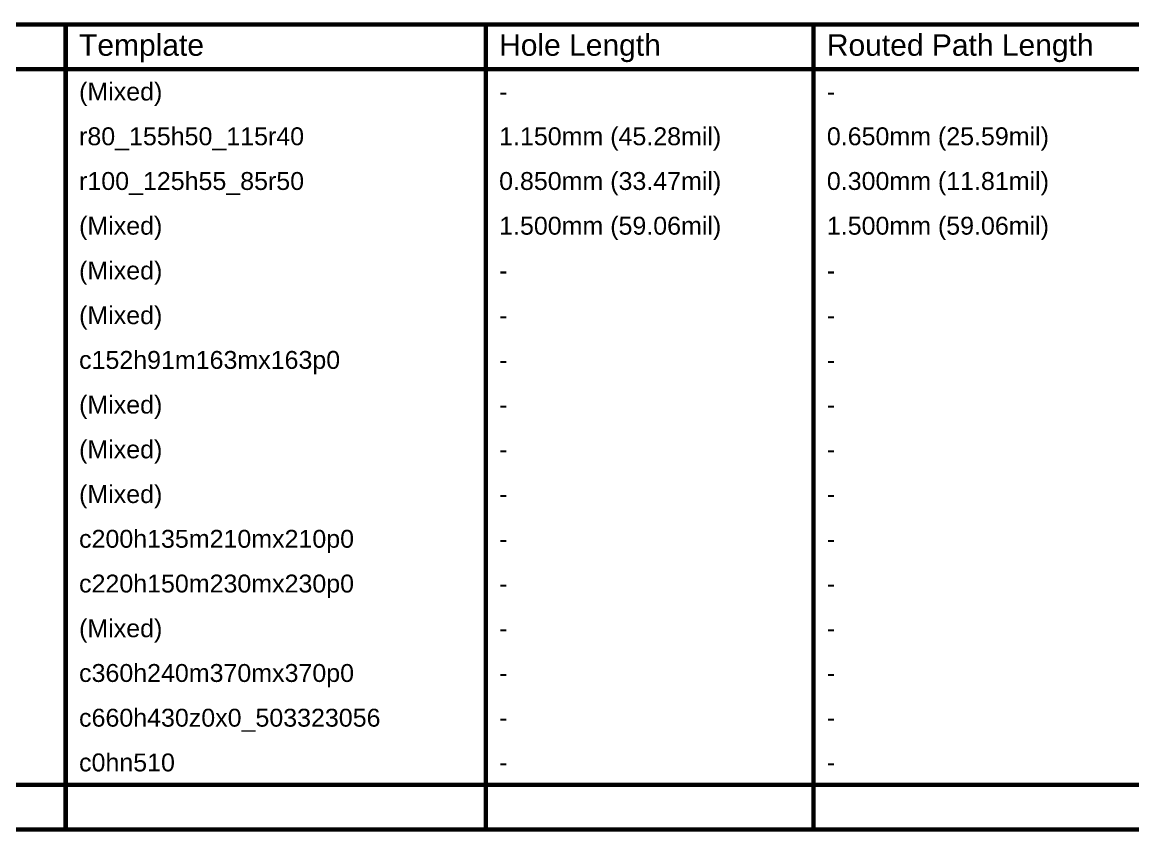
# Model space of a CAD drawing. Header units: inches. Extents: x -36 to 349, y -11 to 240.
# Drawn here: x 122.5 to 217.1, y 171 to 239.9 of the extents above; entities that cross this region are included whole.
import ezdxf

# ---------------------------------------------------------------- set-up
doc = ezdxf.new("R2010")
doc.units = ezdxf.units.IN
doc.layers.add('Drill Drawing', color=1, linetype='Continuous')
doc.styles.add('Arial', font='', dxfattribs={"height": 0.2})
doc.styles.get('Arial').set_extended_font_data('Arial')

msp = doc.modelspace()

# ---------------------------------------------------------------- linework, layer by layer
at = {"layer": 'Drill Drawing'}
for points in [[(-35.77, 239.751, 0.381, 0.381, 0), (225.523, 239.751, 0.381, 0.381, 0)], [(126.162, 171.171, 0.381, 0.381, 0), (126.162, 239.751, 0.381, 0.381, 0)], [(161.965, 171.171, 0.381, 0.381, 0), (161.965, 239.751, 0.381, 0.381, 0)], [(189.897, 171.171, 0.381, 0.381, 0), (189.897, 239.751, 0.381, 0.381, 0)], [(-35.77, 235.941, 0.381, 0.381, 0), (225.523, 235.941, 0.381, 0.381, 0)], [(-35.77, 174.981, 0.381, 0.381, 0), (225.523, 174.981, 0.381, 0.381, 0)], [(-35.77, 171.171, 0.381, 0.381, 0), (225.523, 171.171, 0.381, 0.381, 0)]]:
    msp.add_lwpolyline(points, format="xyseb", dxfattribs=at)
for points in [[(126.067, 239.751, 0.191, 0.191, 1), (126.257, 239.751, 0.191, 0.191, 1)], [(161.87, 239.751, 0.191, 0.191, 1), (162.06, 239.751, 0.191, 0.191, 1)], [(189.802, 239.751, 0.191, 0.191, 1), (189.992, 239.751, 0.191, 0.191, 1)], [(126.067, 171.171, 0.191, 0.191, 1), (126.257, 171.171, 0.191, 0.191, 1)], [(161.87, 171.171, 0.191, 0.191, 1), (162.06, 171.171, 0.191, 0.191, 1)], [(189.802, 171.171, 0.191, 0.191, 1), (189.992, 171.171, 0.191, 0.191, 1)]]:
    msp.add_lwpolyline(points, format="xyseb", close=True, dxfattribs=at)

# ---------------------------------------------------------------- texts
at = {"layer": 'Drill Drawing', "style": 'Arial'}
for s, height, p in [('Template', 1.8288, (127.305, 237.084)), ('Hole Length', 1.8288, (163.108, 237.084)), ('Routed Path Length', 1.8288, (191.04, 237.084)), ('(Mixed)', 1.524, (127.305, 233.274)), ('-', 1.524, (163.108, 233.274)), ('-', 1.524, (191.04, 233.274)), ('r80_155h50_115r40', 1.524, (127.305, 229.464)), ('1.150mm (45.28mil)', 1.524, (163.108, 229.464)), ('0.650mm (25.59mil)', 1.524, (191.04, 229.464)), ('r100_125h55_85r50', 1.524, (127.305, 225.654)), ('0.850mm (33.47mil)', 1.524, (163.108, 225.654)), ('0.300mm (11.81mil)', 1.524, (191.04, 225.654)), ('(Mixed)', 1.524, (127.305, 221.844)), ('1.500mm (59.06mil)', 1.524, (163.108, 221.844)), ('1.500mm (59.06mil)', 1.524, (191.04, 221.844)), ('(Mixed)', 1.524, (127.305, 218.034)), ('-', 1.524, (163.108, 218.034)), ('-', 1.524, (191.04, 218.034)), ('(Mixed)', 1.524, (127.305, 214.224)), ('-', 1.524, (163.108, 214.224)), ('-', 1.524, (191.04, 214.224)), ('c152h91m163mx163p0', 1.524, (127.305, 210.414)), ('-', 1.524, (163.108, 210.414)), ('-', 1.524, (191.04, 210.414)), ('(Mixed)', 1.524, (127.305, 206.604)), ('-', 1.524, (163.108, 206.604)), ('-', 1.524, (191.04, 206.604)), ('(Mixed)', 1.524, (127.305, 202.794)), ('-', 1.524, (163.108, 202.794)), ('-', 1.524, (191.04, 202.794)), ('(Mixed)', 1.524, (127.305, 198.984)), ('-', 1.524, (163.108, 198.984)), ('-', 1.524, (191.04, 198.984)), ('c200h135m210mx210p0', 1.524, (127.305, 195.174)), ('-', 1.524, (163.108, 195.174)), ('-', 1.524, (191.04, 195.174)), ('c220h150m230mx230p0', 1.524, (127.305, 191.364)), ('-', 1.524, (163.108, 191.364)), ('-', 1.524, (191.04, 191.364)), ('(Mixed)', 1.524, (127.305, 187.554)), ('-', 1.524, (163.108, 187.554)), ('-', 1.524, (191.04, 187.554)), ('c360h240m370mx370p0', 1.524, (127.305, 183.744)), ('-', 1.524, (163.108, 183.744)), ('-', 1.524, (191.04, 183.744)), ('c660h430z0x0_503323056', 1.524, (127.305, 179.934)), ('-', 1.524, (163.108, 179.934)), ('-', 1.524, (191.04, 179.934)), ('c0hn510', 1.524, (127.305, 176.124)), ('-', 1.524, (163.108, 176.124)), ('-', 1.524, (191.04, 176.124))]:
    msp.add_text(s, height=height, dxfattribs=at).set_placement(p)

doc.saveas('drawing.dxf')
